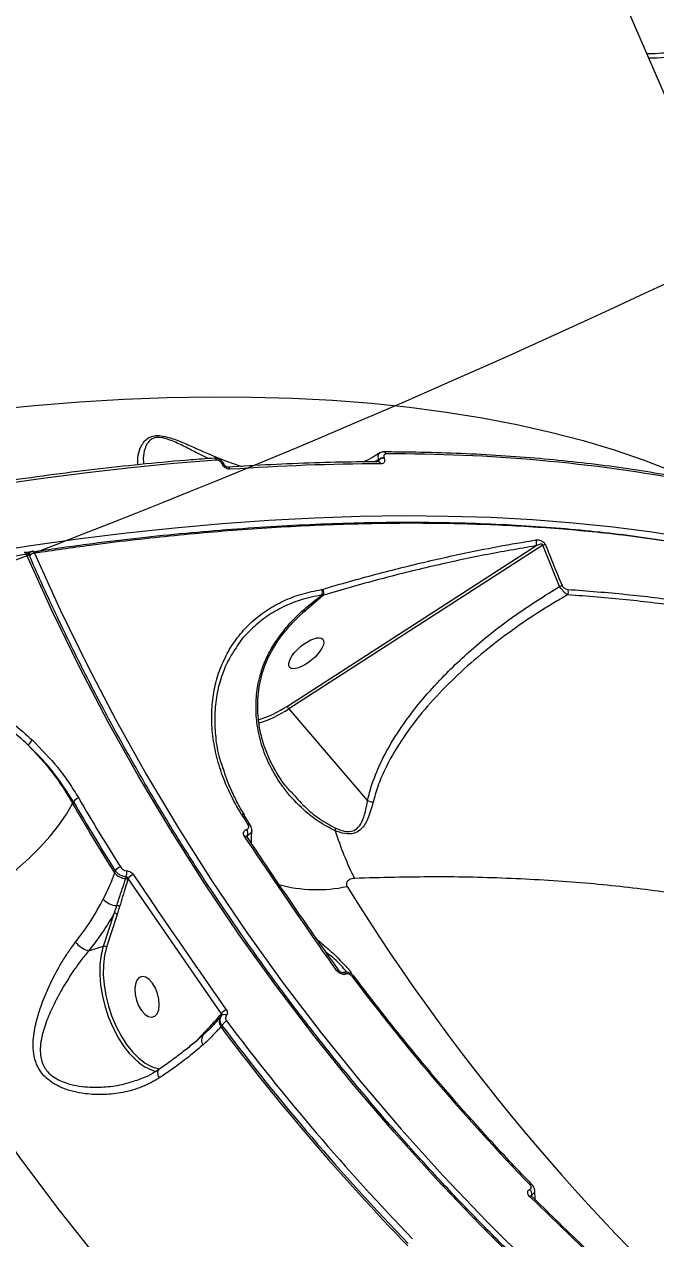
# Model space of a CAD drawing. Header units: millimetres. Extents: x -9609 to 9022, y -7175 to 8108.
# Drawn here: x -4219.2 to -4083.5, y 4092.8 to 4353.9 of the extents above; entities that cross this region are included whole.
import ezdxf

# ---------------------------------------------------------------- set-up
doc = ezdxf.new("R2010")
doc.units = ezdxf.units.MM
for name, color, linetype in [('DIKOM_ОБЪЕКТ', 7, 'Continuous'), ('DIKOM_РАЗМЕР_ЗОНА', 7, 'Continuous'), ('DIKOM_РАЗМЕР_ОБЪЕКТА', 7, 'Continuous')]:
    doc.layers.add(name, color=color, linetype=linetype)
doc.styles.add('style1', font='arial.ttf', dxfattribs={"width": 0.8})
doc.dimstyles.new('1-50', dxfattribs={"dimtxt": 300, "dimasz": 200, "dimexe": 100, "dimexo": 0, "dimgap": 100, "dimtad": 1, "dimtxsty": 'style1', "dimcen": 200, "dimclrd": 7, "dimclre": 7, "dimclrt": 7, "dimadec": 1, "dimazin": 2, "dimtfac": 1, "dimtmove": 0, "dimatfit": 2, "dimfxl": 0, "dimlwd": 25, "dimlwe": 18, "dimarcsym": 0})

# ---------------------------------------------------------------- blocks, each defined once
blk = doc.blocks.new('*D10')
at = {"layer": 'Defpoints', "color": 0, "transparency": 16777216}
for p in [(-405.54, 6589.16), (-8044.66, -3492.79), (424.09, -3492.79)]:
    blk.add_point(p, dxfattribs=at)
at = {"layer": 'DIKOM_РАЗМЕР_ОБЪЕКТА', "color": 7, "lineweight": 18, "transparency": 16777216}
for p, q in [((-405.54, 6589.16), (-8144.66, 6589.16)), ((424.09, -3492.79), (-8144.66, -3492.79))]:
    blk.add_line(p, q, dxfattribs=at)
at = {"layer": 'DIKOM_РАЗМЕР_ОБЪЕКТА', "color": 7, "lineweight": 25, "transparency": 16777216}
blk.add_line((-8044.66, 6389.16), (-8044.66, -3292.79), dxfattribs=at)
at = {"layer": 'DIKOM_РАЗМЕР_ОБЪЕКТА', "color": 7, "transparency": 16777216}
for points in [[(-8077.99, 6389.16), (-8011.32, 6389.16), (-8044.66, 6589.16)], [(-8077.99, -3292.79), (-8011.32, -3292.79), (-8044.66, -3492.79)]]:
    blk.add_solid(points, dxfattribs=at)
at = {"layer": 'DIKOM_РАЗМЕР_ОБЪЕКТА', "color": 7, "transparency": 16777216, "insert": (-8297.83, 1541.5), "char_height": 300, "attachment_point": 5, "rotation": 90, "style": 'style1'}
blk.add_mtext('10100', dxfattribs=at)
blk = doc.blocks.new('*D13')
at = {"layer": 'Defpoints', "color": 0, "transparency": 16777216}
for p in [(-4933.28, 8107.63), (-9158.98, -4977.79), (-1652.91, -4977.79)]:
    blk.add_point(p, dxfattribs=at)
at = {"layer": 'DIKOM_РАЗМЕР_ЗОНА', "color": 7, "lineweight": 18, "transparency": 16777216}
for p, q in [((-4933.28, 8107.63), (-9258.98, 8107.63)), ((-1652.91, -4977.79), (-9258.98, -4977.79))]:
    blk.add_line(p, q, dxfattribs=at)
at = {"layer": 'DIKOM_РАЗМЕР_ЗОНА', "color": 7, "lineweight": 25, "transparency": 16777216}
blk.add_line((-9158.98, 7907.63), (-9158.98, -4777.79), dxfattribs=at)
at = {"layer": 'DIKOM_РАЗМЕР_ЗОНА', "color": 7, "transparency": 16777216}
for points in [[(-9192.32, 7907.63), (-9125.65, 7907.63), (-9158.98, 8107.63)], [(-9192.32, -4777.79), (-9125.65, -4777.79), (-9158.98, -4977.79)]]:
    blk.add_solid(points, dxfattribs=at)
at = {"layer": 'DIKOM_РАЗМЕР_ЗОНА', "color": 7, "transparency": 16777216, "insert": (-9412.26, 1541.5), "char_height": 300, "attachment_point": 5, "rotation": 90, "style": 'style1'}
blk.add_mtext('13100', dxfattribs=at)

msp = doc.modelspace()

# ---------------------------------------------------------------- linework, layer by layer
at = {"layer": 'DIKOM_ОБЪЕКТ', "color": 7, "linetype": 'Continuous', "lineweight": 15}
for p, q in [((-4041.621, 4246.497), (-4158.059, 4515.356)), ((-4142.968, 4260.316), (-4143.889, 4259.835)), ((-4143.499, 4259.838), (-4142.939, 4260.25)), ((-4142.939, 4260.25), (-4142.968, 4260.316)), ((-4141.864, 4260.711), (-4141.835, 4260.646)), ((-4176.678, 4259.377), (-4176.698, 4259.423)), ((-4176.201, 4259.213), (-4176.22, 4259.258)), ((-4162.644, 4207.34), (-4109.23, 4241.776)), ((-4107.753, 4241.935), (-4162.338, 4206.743)), ((-4104.12, 4233.052), (-4107.753, 4241.935)), ((-4218.148, 4240.153), (-4218.249, 4239.984)), ((-4155.298, 4232.388), (-4155.032, 4232.452)), ((-4155.032, 4232.452), (-4154.998, 4232.462)), ((-4154.861, 4231.191), (-4159.436, 4227.233)), ((-4154.889, 4231.173), (-4155.798, 4230.406)), ((-4154.889, 4231.173), (-4155.188, 4231.217)), ((-4154.861, 4231.191), (-4154.889, 4231.173)), ((-4166.106, 4219.618), (-4165.42, 4220.757)), ((-4165.903, 4219.336), (-4165.208, 4220.472)), ((-4162.338, 4206.743), (-4145.421, 4186.939)), ((-4162.014, 4189.072), (-4161.853, 4188.898)), ((-4208.607, 4186.765), (-4208.824, 4186.4)), ((-4170.562, 4181.667), (-4171.948, 4183.896)), ((-4171.942, 4183.885), (-4171.948, 4183.896)), ((-4171.412, 4180.803), (-4171.39, 4180.809)), ((-4171.35, 4179.27), (-4171.339, 4179.255)), ((-4171.19, 4179.557), (-4171.29, 4179.193)), ((-4171.168, 4179.563), (-4171.19, 4179.557)), ((-4171.178, 4179.058), (-4171.168, 4179.563)), ((-4199.773, 4171.461), (-4199.619, 4171.929)), ((-4197.389, 4170.258), (-4197.272, 4170.621)), ((-4196.837, 4170.286), (-4196.92, 4170.029)), ((-4176.825, 4141.186), (-4196.837, 4170.286)), ((-4198.7, 4164.221), (-4199.2, 4162.569)), ((-4202.161, 4155.697), (-4199.876, 4162.777)), ((-4199.2, 4162.569), (-4201.485, 4155.489)), ((-4205.363, 4154.704), (-4202.161, 4155.697)), ((-4201.485, 4155.489), (-4201.559, 4155.253)), ((-4151.544, 4150.438), (-4151.535, 4150.426)), ((-4150.63, 4150.047), (-4150.651, 4150.04)), ((-4150.039, 4149.728), (-4150.061, 4149.722)), ((-4176.874, 4141.129), (-4176.825, 4141.186)), ((-4181.134, 4136.444), (-4180.225, 4137.435)), ((-4176.695, 4138.689), (-4176.961, 4138.382)), ((-4181.692, 4135.799), (-4181.134, 4136.444)), ((-4110.531, 4103.443), (-4110.511, 4103.452)), ((-4110.003, 4104.415), (-4109.995, 4104.408)), ((-4110.166, 4101.993), (-4110.156, 4101.984)), ((-4110.11, 4102.247), (-4110.147, 4102.008)), ((-4110.091, 4102.256), (-4110.11, 4102.247)), ((-4110.077, 4102.045), (-4110.091, 4102.256)), ((-4109.353, 4101.237), (-4109.45, 4103.242))]:
    msp.add_line(p, q, dxfattribs=at)
at = {"layer": 'DIKOM_ОБЪЕКТ', "color": 7, "linetype": 'Continuous', "lineweight": 15, "flags": 128}
for points in [[(-4226.8, 4271.015), (-4216.991, 4271.971), (-4207.33, 4272.729), (-4197.825, 4273.286), (-4188.487, 4273.644), (-4179.324, 4273.801), (-4170.344, 4273.758), (-4161.556, 4273.513), (-4152.967, 4273.069), (-4144.586, 4272.424), (-4136.421, 4271.58), (-4128.479, 4270.538), (-4120.768, 4269.297), (-4113.294, 4267.861), (-4106.066, 4266.229), (-4099.088, 4264.403), (-4092.368, 4262.386), (-4085.912, 4260.178), (-4079.727, 4257.783), (-4073.818, 4255.201), (-4068.362, 4252.526)], [(-4177.886, 4260.193), (-4187.04, 4259.454), (-4196.314, 4258.554), (-4205.701, 4257.492), (-4215.196, 4256.27), (-4224.792, 4254.888), (-4234.482, 4253.348), (-4244.259, 4251.65), (-4254.118, 4249.796)], [(-4228.976, 4240.055), (-4218.26, 4241.754), (-4207.659, 4243.258), (-4197.184, 4244.567), (-4186.842, 4245.68), (-4176.643, 4246.594), (-4166.595, 4247.311), (-4156.706, 4247.829), (-4146.985, 4248.147), (-4137.44, 4248.265), (-4128.08, 4248.184), (-4118.911, 4247.903), (-4109.942, 4247.423), (-4101.18, 4246.743), (-4092.633, 4245.865), (-4084.307, 4244.79), (-4076.21, 4243.517)], [(-4219.189, 4240.366), (-4219.155, 4240.369), (-4219.062, 4240.349), (-4218.967, 4240.293), (-4218.875, 4240.201), (-4218.789, 4240.077), (-4218.714, 4239.927)], [(-4218.714, 4239.927), (-4218.549, 4239.943), (-4218.403, 4239.937), (-4218.282, 4239.909), (-4218.189, 4239.861), (-4218.13, 4239.794), (-4218.123, 4239.781)], [(-4036.496, 4026.604), (-4047.975, 4034.31), (-4059.215, 4042.298), (-4070.209, 4050.565), (-4080.95, 4059.104), (-4091.431, 4067.91), (-4101.645, 4076.978), (-4111.585, 4086.301), (-4121.245, 4095.873), (-4130.619, 4105.687), (-4139.7, 4115.739), (-4148.482, 4126.02), (-4156.96, 4136.525), (-4165.128, 4147.245), (-4172.98, 4158.175), (-4180.512, 4169.308), (-4187.719, 4180.635), (-4194.595, 4192.149), (-4201.137, 4203.843), (-4207.34, 4215.709), (-4213.2, 4227.74), (-4218.714, 4239.927)], [(-4217.907, 4240.427), (-4218.23, 4240.379), (-4218.68, 4240.311)], [(-4216.96, 4240.191), (-4217.036, 4240.342), (-4217.122, 4240.465), (-4217.214, 4240.557), (-4217.309, 4240.614), (-4217.403, 4240.633), (-4217.437, 4240.63)], [(-4216.96, 4240.191), (-4211.463, 4228.041), (-4205.621, 4216.047), (-4199.436, 4204.216), (-4192.914, 4192.557), (-4186.058, 4181.077), (-4178.873, 4169.785), (-4171.364, 4158.686), (-4163.534, 4147.789), (-4155.391, 4137.1), (-4146.939, 4126.627), (-4138.183, 4116.377), (-4129.13, 4106.356), (-4119.785, 4096.57), (-4110.153, 4087.027), (-4100.243, 4077.732), (-4090.06, 4068.692), (-4079.611, 4059.912), (-4068.902, 4051.399), (-4057.941, 4043.157), (-4046.735, 4035.193), (-4035.29, 4027.51)], [(-4165.42, 4220.757), (-4165.282, 4220.616), (-4165.221, 4220.518), (-4165.223, 4220.478)], [(-4249.821, 4155.847), (-4246.463, 4157.038), (-4243.066, 4158.421), (-4239.662, 4159.983), (-4236.283, 4161.712), (-4232.959, 4163.591), (-4229.72, 4165.602), (-4226.596, 4167.729), (-4223.615, 4169.95), (-4220.805, 4172.246), (-4218.191, 4174.596), (-4215.797, 4176.979), (-4213.645, 4179.372), (-4211.755, 4181.755), (-4210.142, 4184.105), (-4208.824, 4186.4)], [(-4171.948, 4183.896), (-4171.968, 4183.923), (-4172.029, 4183.969), (-4172.112, 4183.999), (-4172.214, 4184.011), (-4172.333, 4184.004), (-4172.465, 4183.98)], [(-4171.077, 4181.748), (-4170.945, 4181.773), (-4170.827, 4181.78), (-4170.725, 4181.769), (-4170.642, 4181.74), (-4170.581, 4181.693), (-4170.562, 4181.668)], [(-4171.845, 4179.313), (-4171.699, 4179.346), (-4171.57, 4179.355), (-4171.463, 4179.34), (-4171.382, 4179.301), (-4171.35, 4179.27)], [(-4125.145, 4009.889), (-4135.808, 4018.872), (-4146.221, 4028.099), (-4156.379, 4037.564), (-4166.278, 4047.262), (-4175.91, 4057.189), (-4185.272, 4067.338), (-4194.357, 4077.704), (-4203.161, 4088.281), (-4211.679, 4099.063), (-4219.907, 4110.046), (-4227.839, 4121.221), (-4235.471, 4132.584), (-4242.8, 4144.128), (-4249.821, 4155.847)], [(-4194.561, 4130.71), (-4195.03, 4131.105), (-4196.417, 4132.493), (-4197.732, 4134.148), (-4198.95, 4136.033), (-4200.041, 4138.109), (-4200.982, 4140.328), (-4201.754, 4142.644), (-4202.338, 4145.004), (-4202.722, 4147.357), (-4202.898, 4149.652), (-4202.862, 4151.838), (-4202.615, 4153.868), (-4202.161, 4155.697)], [(-4201.559, 4155.253), (-4201.926, 4153.715), (-4202.165, 4151.747), (-4202.2, 4149.627), (-4202.029, 4147.402), (-4201.657, 4145.12), (-4201.09, 4142.831), (-4200.342, 4140.586), (-4199.429, 4138.434), (-4198.371, 4136.421), (-4197.191, 4134.593), (-4195.915, 4132.988), (-4194.571, 4131.642), (-4193.187, 4130.585), (-4192.404, 4130.126)], [(-4152.045, 4150.49), (-4151.898, 4150.522), (-4151.768, 4150.529), (-4151.66, 4150.511), (-4151.577, 4150.469), (-4151.544, 4150.438)], [(-4191.615, 4147.757), (-4192.33, 4148.544), (-4193.082, 4149.029), (-4193.812, 4149.173), (-4194.461, 4148.965), (-4194.975, 4148.42), (-4195.313, 4147.584), (-4195.448, 4146.524), (-4195.369, 4145.325), (-4195.082, 4144.086), (-4194.611, 4142.906), (-4193.993, 4141.881), (-4193.279, 4141.094), (-4192.527, 4140.608), (-4191.797, 4140.464), (-4191.148, 4140.673), (-4190.634, 4141.217), (-4190.295, 4142.054), (-4190.161, 4143.114), (-4190.24, 4144.312), (-4190.526, 4145.552), (-4190.998, 4146.732), (-4191.615, 4147.757)], [(-4148.76, 4149.261), (-4148.634, 4149.294), (-4148.52, 4149.307), (-4148.422, 4149.301), (-4148.341, 4149.276), (-4148.282, 4149.232), (-4148.272, 4149.219)], [(-4190.159, 4127.409), (-4190.316, 4127.796), (-4190.423, 4128.162), (-4190.476, 4128.493), (-4190.472, 4128.78), (-4190.413, 4129.013), (-4190.299, 4129.182), (-4190.252, 4129.223)], [(-4110.588, 4101.955), (-4110.459, 4102.008), (-4110.344, 4102.034), (-4110.249, 4102.031), (-4110.175, 4102.001), (-4110.166, 4101.993)]]:
    msp.add_lwpolyline(points, dxfattribs=at)
at = {"layer": 'DIKOM_ОБЪЕКТ', "color": 7, "linetype": 'Continuous', "lineweight": 15}
for centre, radius, start, end in [((-4085.126, 4405.668), 59.013, 270.12382, 284.46548), ((-4933.276, 6107.631), 2000, 273.374469, 296.110031), ((-4178.451, 4260.048), 0.583, 14.37077, 84.61708), ((-4141.763, 4258.69), 2.024, 92.84953, 126.53685), ((-4141.734, 4258.624), 2.024, 92.85021, 126.53891), ((-4142.006, 4261.346), 0.612, 16.44947, 83.76157), ((-4139.462, 3914.182), 347.343, 79.39513, 90.3229), ((-4176.584, 4258.978), 0.459, 37.62023, 104.50602), ((-4176.563, 4258.936), 0.456, 37.02091, 104.61776), ((-4175.465, 4258.085), 0.578, 14.02534, 85.07979), ((-4140.761, 3766.518), 492.891, 90.20458, 93.97209), ((-4143.122, 4259.216), 0.63, 17.55351, 82.81219), ((-4110.289, 4242.397), 1.228, 329.60221, 31.35187), ((-4107.286, 4240.509), 1.5, 84.70122, 108.15972), ((-4219.038, 4239.378), 1, 23.52599, 98.64838), ((-4217.613, 4239.839), 0.621, 149.576, 169.14143), ((-4216.721, 4238.368), 1.839, 97.47471, 141.68923), ((-4217.289, 4239.641), 1, 98.4956, 149.21165), ((-4156.592, 4231.676), 1.477, 341.87758, 28.81778), ((-4156.07, 4231.688), 1.288, 336.41293, 36.35259), ((-4156.068, 4231.705), 1.311, 336.93088, 35.31131), ((-4103.623, 4231.65), 1.488, 86.11967, 109.54688), ((-4103.602, 4231.874), 1.373, 332.59255, 23.16757), ((-4176.113, 4227.503), 24.249, 287.34591, 303.74312), ((-4176.29, 4227.666), 25.148, 287.28316, 303.69636), ((-4161.409, 4207.597), 1.261, 191.75552, 222.58312), ((-4215.448, 4197.286), 3.36, 126.43445, 150.15226), ((-4207.025, 4185.714), 1.9, 104.45031, 146.423), ((-3787.674, 4431.783), 485.696, 210.18825, 212.23011), ((-3787.376, 4431.539), 487.556, 210.18484, 212.23761), ((-3788.871, 4430.916), 485.581, 210.18563, 212.23255), ((-3777.189, 4428.332), 464.705, 211.72357, 212.04757), ((-4172.731, 4179.925), 1.585, 346.57111, 33.64792), ((-4172.708, 4179.93), 1.584, 346.57317, 33.68812), ((-4154.281, 4180.844), 1.974, 350.65999, 7.95959), ((-4090.184, 4199.617), 65.016, 197.07776, 206.80676), ((-4197.176, 4173.644), 3.392, 220.04664, 266.40168), ((-4197.991, 4170.904), 1.924, 106.29079, 147.82453), ((-4200.344, 4171.603), 3.225, 342.25743, 5.72415), ((-4197.431, 4169.577), 0.682, 41.49804, 86.48351), ((-4195.138, 4169.238), 1.996, 108.18577, 148.31758), ((-4156.296, 4199.404), 31.524, 254.85961, 281.90773), ((-3758.886, 4411.009), 459.988, 211.80836, 228.93477), ((-4199.121, 4168.475), 4.046, 220.38477, 267.35049), ((-4199.208, 4163.744), 0.697, 43.21616, 98.2588), ((-4199.706, 4162.126), 0.673, 41.21014, 104.58866), ((-4203.628, 4160.306), 5.864, 219.2882, 252.79326), ((-4201.992, 4155.046), 0.673, 41.19218, 104.58389), ((-4150.587, 4149.452), 0.591, 27.13706, 96.70709), ((-4150.568, 4149.455), 0.595, 27.27924, 95.67023), ((-3770.787, 4433.318), 472.813, 216.92587, 224.08064), ((-4175.246, 4139.484), 2.038, 144.03129, 212.71311), ((-4177.224, 4140.921), 0.406, 323.79998, 30.70805), ((-4175.163, 4140.244), 1.91, 108.36317, 150.45533), ((-4176.247, 4140.223), 0.807, 49.74314, 127.66626), ((-4180.647, 4137.219), 0.474, 353.22721, 27.19615), ((-3778.268, 4438.228), 498.862, 216.94571, 224.06149), ((-4174.959, 4137.729), 1.984, 110.60416, 151.03286), ((-3778.265, 4438.515), 498.64, 216.9621, 224.04537), ((-3778.103, 4438.751), 497.543, 216.96197, 224.04499), ((-4179.284, 4135.521), 1.802, 138.77745, 214.68658), ((-4188.779, 4137.541), 8.949, 229.75574, 256.77667), ((-4189.166, 4136.114), 6.808, 241.59984, 261.89306), ((-4111.534, 4102.418), 1.435, 353.16049, 45.59628), ((-4111.517, 4102.427), 1.437, 353.18209, 45.53356), ((-4110.205, 4104.056), 0.413, 60.63633, 124.30605)]:
    msp.add_arc(centre, radius, start, end, dxfattribs=at)
msp.add_ellipse((-4158.581, 4218.675), major_axis=(3.564, 3.012), ratio=0.4016192, dxfattribs=at)
for points, knots in [([(-4071.202, 4349.433), (-4071.772, 4349.297), (-4073.426, 4348.904), (-4076.11, 4348.377), (-4079.202, 4347.91), (-4082.158, 4347.625), (-4084.203, 4347.519), (-4085.234, 4347.528), (-4085.376, 4347.529)], [0, 0, 0, 0, 0.1125146, 0.3264407, 0.5400751, 0.7532318, 0.96582, 1, 1, 1, 1]), ([(-4194.758, 4259.191), (-4194.788, 4259.866), (-4194.844, 4261.123), (-4194.251, 4262.929), (-4193.437, 4264.222), (-4192.548, 4265.035), (-4191.584, 4265.384), (-4190.583, 4265.499), (-4189.294, 4265.418), (-4187.045, 4264.765), (-4184.382, 4263.67), (-4180.528, 4261.971), (-4176.507, 4260.182), (-4173.536, 4259.2), (-4172.443, 4258.839)], [0, 0, 0, 0, 0.1394298, 0.2597512, 0.3205926, 0.3828965, 0.4335104, 0.4431628, 0.489776, 0.5533307, 0.6374132, 0.7237347, 0.8984058, 1, 1, 1, 1]), ([(-4179.635, 4260.533), (-4180.415, 4260.916), (-4182.054, 4261.722), (-4184.625, 4263.071), (-4187.085, 4264.259), (-4189.194, 4265.002), (-4190.38, 4265.103), (-4191.268, 4264.987), (-4192.099, 4264.613), (-4192.808, 4263.752), (-4193.401, 4262.369), (-4193.703, 4260.79), (-4193.563, 4259.737), (-4193.509, 4259.325)], [0, 0, 0, 0, 0.1054579, 0.2215204, 0.3395062, 0.4228408, 0.4820731, 0.4943109, 0.5593689, 0.640785, 0.725438, 0.8927279, 1, 1, 1, 1]), ([(-4178.396, 4260.629), (-4180.068, 4260.503), (-4184.918, 4260.139), (-4193.047, 4259.4), (-4202.822, 4258.355), (-4212.717, 4257.132), (-4222.724, 4255.735), (-4232.835, 4254.164), (-4242.865, 4252.449), (-4250.129, 4251.103), (-4253.98, 4250.354), (-4254.565, 4250.24)], [0, 0, 0, 0, 0.0688515, 0.1996945, 0.3305355, 0.4613719, 0.5922066, 0.7230338, 0.8538575, 0.9777879, 1, 1, 1, 1]), ([(-4176.22, 4259.257), (-4176.22, 4259.257), (-4176.283, 4259.473), (-4176.588, 4259.873), (-4177.164, 4260.363), (-4177.819, 4260.637), (-4178.236, 4260.612), (-4178.392, 4260.603)], [0, 0, 0, 0, 0.00064274, 0.25329925, 0.52917555, 0.82292931, 1, 1, 1, 1]), ([(-4176.698, 4259.423), (-4176.729, 4259.484), (-4176.806, 4259.638), (-4177.007, 4259.864), (-4177.286, 4260.06), (-4177.595, 4260.185), (-4177.789, 4260.19), (-4177.886, 4260.193)], [0, 0, 0, 0, 0.1421933, 0.3570458, 0.5716011, 0.7856443, 1, 1, 1, 1]), ([(-4142.799, 4261.75), (-4143.306, 4261.418), (-4144.426, 4260.687), (-4145.591, 4260.125), (-4146.229, 4259.817)], [0, 0, 0, 0, 0.4531978, 1, 1, 1, 1]), ([(-4142.968, 4260.316), (-4143.002, 4260.415), (-4143.101, 4260.698), (-4143.137, 4261.135), (-4143.036, 4261.53), (-4142.849, 4261.653), (-4142.769, 4261.705)], [0, 0, 0, 0, 0.1583424, 0.4561231, 0.7668506, 1, 1, 1, 1]), ([(-4143.046, 4259.862), (-4143.04, 4259.867), (-4142.984, 4259.908), (-4142.932, 4260.006), (-4142.912, 4260.113), (-4142.918, 4260.189), (-4142.931, 4260.226), (-4142.939, 4260.25)], [0, 0, 0, 0, 0.0539956, 0.4653928, 0.7388677, 0.8244868, 1, 1, 1, 1]), ([(-4141.94, 4261.937), (-4142.005, 4261.942), (-4142.264, 4261.958), (-4142.573, 4261.88), (-4142.751, 4261.73), (-4142.781, 4261.706)], [0, 0, 0, 0, 0.2189649, 0.8714339, 1, 1, 1, 1]), ([(-4141.835, 4260.646), (-4141.808, 4260.574), (-4141.727, 4260.362), (-4141.704, 4260.017), (-4141.833, 4259.682), (-4142.112, 4259.451), (-4142.385, 4259.421), (-4142.521, 4259.406)], [0, 0, 0, 0, 0.1083099, 0.3204326, 0.5430356, 0.7715727, 1, 1, 1, 1]), ([(-4141.419, 4261.52), (-4141.508, 4261.51), (-4141.686, 4261.492), (-4141.867, 4261.342), (-4141.95, 4261.123), (-4141.935, 4260.899), (-4141.882, 4260.76), (-4141.864, 4260.711)], [0, 0, 0, 0, 0.22874007, 0.45781896, 0.67846751, 0.88835357, 1, 1, 1, 1]), ([(-4076.027, 4256.023), (-4077.327, 4256.272), (-4081.097, 4256.995), (-4087.501, 4258.058), (-4095.301, 4259.153), (-4103.305, 4260.068), (-4111.501, 4260.807), (-4119.884, 4261.367), (-4128.451, 4261.746), (-4135.824, 4261.923), (-4140.364, 4261.947), (-4141.942, 4261.955)], [0, 0, 0, 0, 0.0652896, 0.1893892, 0.3134881, 0.4375876, 0.5616763, 0.6857619, 0.8098413, 0.9339142, 1, 1, 1, 1]), ([(-4174.904, 4258.225), (-4175.049, 4258.23), (-4175.339, 4258.238), (-4175.803, 4258.425), (-4176.219, 4258.72), (-4176.519, 4259.058), (-4176.633, 4259.287), (-4176.678, 4259.377)], [0, 0, 0, 0, 0.2150948, 0.4300328, 0.6447345, 0.8592806, 1, 1, 1, 1]), ([(-4175.42, 4258.662), (-4175.423, 4258.661), (-4175.433, 4258.66), (-4175.521, 4258.666), (-4175.66, 4258.709), (-4175.823, 4258.792), (-4175.981, 4258.912), (-4176.11, 4259.052), (-4176.18, 4259.163), (-4176.194, 4259.202), (-4176.197, 4259.21)], [0, 0, 0, 0, 0.0491709, 0.1998599, 0.3499646, 0.4933829, 0.6486315, 0.8050579, 0.9611417, 1, 1, 1, 1]), ([(-4143.043, 4259.842), (-4144.617, 4259.833), (-4149.183, 4259.807), (-4156.866, 4259.625), (-4166.074, 4259.254), (-4172.318, 4258.858), (-4175.415, 4258.661)], [0, 0, 0, 0, 0.1499021, 0.4348041, 0.7196909, 1, 1, 1, 1]), ([(-4143.038, 4259.839), (-4143.034, 4259.841), (-4143.025, 4259.843), (-4143.042, 4259.843), (-4143.052, 4259.843)], [0, 0, 0, 0, 0.388516, 1, 1, 1, 1]), ([(-4217.646, 4240.467), (-4213.669, 4241.039), (-4202.872, 4242.591), (-4185.618, 4244.522), (-4166.071, 4246.062), (-4147.096, 4246.855), (-4128.769, 4246.912), (-4111.188, 4246.221), (-4094.379, 4244.806), (-4078.518, 4242.554), (-4067.901, 4240.692), (-4062.848, 4239.38), (-4062.509, 4239.293)], [0, 0, 0, 0, 0.06724143, 0.18252397, 0.2981701, 0.41399943, 0.52983003, 0.64547503, 0.76075803, 0.8760393, 0.99168409, 1, 1, 1, 1]), ([(-3987.979, 4202.478), (-3989.385, 4203.921), (-3993.363, 4208.006), (-4001.213, 4214.029), (-4011.294, 4220.513), (-4022.425, 4226.237), (-4034.453, 4231.25), (-4047.593, 4235.624), (-4061.842, 4239.318), (-4077.178, 4242.302), (-4092.58, 4244.416), (-4107.856, 4245.78), (-4122.838, 4246.517), (-4138.416, 4246.702), (-4154.556, 4246.328), (-4171.08, 4245.402), (-4187.906, 4243.929), (-4203.181, 4242.173), (-4212.973, 4240.765), (-4216.96, 4240.191)], [0, 0, 0, 0, 0.0365797, 0.1034989, 0.1703636, 0.2353411, 0.3003684, 0.3653458, 0.4322113, 0.4991308, 0.5659947, 0.6225465, 0.6791628, 0.7357805, 0.7929343, 0.8500875, 0.9058018, 0.9616429, 1, 1, 1, 1]), ([(-4154.998, 4232.462), (-4154.52, 4232.603), (-4152.131, 4233.307), (-4145.959, 4235.06), (-4136.599, 4237.51), (-4126.455, 4239.836), (-4117.334, 4241.677), (-4111.938, 4242.583), (-4109.241, 4243.036)], [0, 0, 0, 0, 0.0299875, 0.1499472, 0.3900564, 0.6301649, 0.81508, 1, 1, 1, 1]), ([(-4109.23, 4241.776), (-4112.864, 4241.153), (-4120.131, 4239.907), (-4131.423, 4237.453), (-4142.97, 4234.611), (-4150.897, 4232.331), (-4154.861, 4231.191)], [0, 0, 0, 0, 0.2492726, 0.4985347, 0.7492716, 1, 1, 1, 1]), ([(-4109.241, 4243.036), (-4108.965, 4243.052), (-4108.572, 4243.075), (-4107.979, 4242.863), (-4107.614, 4242.636), (-4107.342, 4242.359), (-4107.209, 4242.152), (-4107.16, 4242.034), (-4107.147, 4242.003)], [0, 0, 0, 0, 0.4029588, 0.5732778, 0.7450528, 0.8533144, 0.9617295, 1, 1, 1, 1]), ([(-4107.753, 4241.935), (-4107.752, 4241.948), (-4107.749, 4241.976), (-4107.756, 4242.019), (-4107.773, 4242.052), (-4107.799, 4242.081), (-4107.837, 4242.108), (-4107.962, 4242.15), (-4108.182, 4242.139), (-4108.502, 4242.069), (-4108.861, 4241.946), (-4109.108, 4241.832), (-4109.23, 4241.776)], [0, 0, 0, 0, 0.0254893, 0.0517831, 0.0782917, 0.0865506, 0.1150285, 0.1530441, 0.30308, 0.4907713, 0.7490918, 1, 1, 1, 1]), ([(-4107.147, 4242.003), (-4106.933, 4241.459), (-4105.864, 4238.74), (-4104.65, 4235.785), (-4103.627, 4233.382), (-4103.522, 4233.135)], [0, 0, 0, 0, 0.1831641, 0.9158732, 1, 1, 1, 1]), ([(-4218.714, 4239.927), (-4222.737, 4239.293), (-4233.576, 4237.584), (-4251.56, 4234.217), (-4272.681, 4229.668), (-4294.269, 4224.384), (-4316.258, 4218.364), (-4338.582, 4211.61), (-4360.751, 4204.27), (-4382.689, 4196.383), (-4404.334, 4188), (-4426.036, 4178.984), (-4447.722, 4169.339), (-4469.313, 4159.084), (-4490.335, 4148.444), (-4510.729, 4137.468), (-4530.451, 4126.203), (-4549.823, 4114.47), (-4568.76, 4102.287), (-4587.183, 4089.688), (-4604.689, 4076.949), (-4621.239, 4064.119), (-4636.815, 4051.244), (-4651.672, 4038.115), (-4665.725, 4024.768), (-4678.905, 4011.245), (-4690.92, 3997.843), (-4701.76, 3984.606), (-4711.434, 3971.572), (-4720.101, 3958.529), (-4727.685, 3945.522), (-4734.135, 3932.6), (-4739.088, 3920.577), (-4742.731, 3909.449), (-4745.278, 3899.182), (-4746.874, 3889.154), (-4747.587, 3881.034), (-4747.419, 3876.374), (-4747.364, 3874.87)], [0, 0, 0, 0, 0.0168917, 0.0455069, 0.074144, 0.1027599, 0.1322061, 0.1616767, 0.1911231, 0.2197384, 0.2483759, 0.2769911, 0.3064376, 0.3359088, 0.3653545, 0.39397, 0.4226072, 0.4512232, 0.4806699, 0.5101403, 0.5395864, 0.5682018, 0.5968392, 0.6254548, 0.6549014, 0.6843719, 0.7138182, 0.7424335, 0.7710707, 0.799686, 0.8291324, 0.8586031, 0.8880495, 0.912955, 0.9378894, 0.962824, 0.9879948, 1, 1, 1, 1]), ([(-4036.118, 4026.71), (-4037.963, 4027.923), (-4043.316, 4031.443), (-4052.03, 4037.453), (-4062.188, 4044.811), (-4072.138, 4052.403), (-4081.878, 4060.218), (-4091.401, 4068.255), (-4100.702, 4076.508), (-4109.776, 4084.974), (-4118.619, 4093.646), (-4127.225, 4102.522), (-4135.589, 4111.595), (-4143.708, 4120.862), (-4151.577, 4130.317), (-4159.191, 4139.954), (-4166.546, 4149.769), (-4173.639, 4159.756), (-4180.465, 4169.91), (-4187.021, 4180.225), (-4193.303, 4190.696), (-4199.308, 4201.317), (-4205.033, 4212.082), (-4210.471, 4222.986), (-4214.802, 4232.235), (-4217.279, 4237.863), (-4218.121, 4239.777)], [0, 0, 0, 0, 0.0228191, 0.0662165, 0.1096148, 0.1530129, 0.1964125, 0.2398114, 0.2832108, 0.32661, 0.3700107, 0.4134107, 0.456811, 0.5002122, 0.5436133, 0.5870153, 0.6304171, 0.6738189, 0.7172211, 0.7606239, 0.8040265, 0.8474294, 0.8908328, 0.934236, 0.9776393, 1, 1, 1, 1]), ([(-4172.465, 4183.98), (-4173.365, 4185.546), (-4175.165, 4188.677), (-4177.041, 4193.427), (-4178.294, 4198.106), (-4178.914, 4202.656), (-4178.937, 4207.102), (-4178.338, 4211.373), (-4177.156, 4215.409), (-4175.411, 4219.152), (-4173.113, 4222.529), (-4170.321, 4225.502), (-4167.096, 4228.014), (-4163.48, 4230.005), (-4159.566, 4231.527), (-4156.719, 4232.102), (-4155.298, 4232.388)], [0, 0, 0, 0, 0.0751091, 0.1502158, 0.2212828, 0.2925775, 0.363645, 0.4347704, 0.5061241, 0.5772484, 0.6483398, 0.7196573, 0.7907507, 0.860429, 0.9303177, 1, 1, 1, 1]), ([(-4145.421, 4186.939), (-4145.277, 4187.542), (-4144.722, 4189.869), (-4143.265, 4193.834), (-4140.803, 4198.697), (-4137.72, 4203.522), (-4134.08, 4208.285), (-4128.935, 4214.049), (-4122.145, 4220.428), (-4113.534, 4227.181), (-4107.256, 4231.096), (-4104.12, 4233.052)], [0, 0, 0, 0, 0.0310729, 0.1198406, 0.2089548, 0.2979288, 0.3968248, 0.4957423, 0.6636301, 0.8319694, 1, 1, 1, 1]), ([(-4102.383, 4231.242), (-4102.538, 4231.344), (-4102.849, 4231.548), (-4103.376, 4232.051), (-4103.826, 4232.589), (-4104.031, 4232.911), (-4104.12, 4233.052)], [0, 0, 0, 0, 0.2828797, 0.5675367, 0.8111651, 1, 1, 1, 1]), ([(-4103.522, 4233.135), (-4103.495, 4233.081), (-4103.439, 4232.969), (-4103.288, 4232.799), (-4103.083, 4232.643), (-4102.747, 4232.473), (-4102.505, 4232.438), (-4102.34, 4232.414)], [0, 0, 0, 0, 0.1211578, 0.2522558, 0.4115081, 0.5991494, 1, 1, 1, 1]), ([(-4102.34, 4232.414), (-4098.136, 4232.089), (-4089.729, 4231.438), (-4077.663, 4229.932), (-4065.98, 4228.069), (-4058.604, 4226.474), (-4054.916, 4225.677)], [0, 0, 0, 0, 0.2491183, 0.4982432, 0.7491221, 1, 1, 1, 1]), ([(-4155.188, 4231.217), (-4156.718, 4230.902), (-4159.778, 4230.274), (-4163.837, 4228.589), (-4167.443, 4226.449), (-4170.48, 4223.84), (-4172.39, 4221.89), (-4173.118, 4220.718), (-4173.143, 4220.677)], [0, 0, 0, 0, 0.20758128, 0.41514599, 0.60756471, 0.80058942, 0.99301021, 1, 1, 1, 1]), ([(-4165.42, 4220.757), (-4164.476, 4222.098), (-4162.588, 4224.781), (-4159.085, 4228.2), (-4156.492, 4230.207), (-4155.188, 4231.217)], [0, 0, 0, 0, 0.3317382, 0.6638373, 1, 1, 1, 1]), ([(-4155.798, 4230.406), (-4156.161, 4230.102), (-4157.347, 4229.108), (-4158.501, 4228.076), (-4159.302, 4227.36)], [0, 0, 0, 0, 0.3059012, 1, 1, 1, 1]), ([(-4102.383, 4231.242), (-4103.177, 4230.785), (-4106.19, 4229.049), (-4111.267, 4225.821), (-4117.438, 4221.391), (-4123.272, 4216.624), (-4128.754, 4211.482), (-4133.802, 4205.945), (-4138.28, 4199.971), (-4141.339, 4194.617), (-4143.262, 4190.1), (-4143.914, 4187.736), (-4144.241, 4186.554)], [0, 0, 0, 0, 0.0419946, 0.1595238, 0.2774919, 0.3953141, 0.513122, 0.6338743, 0.7545659, 0.8758688, 0.9379478, 1, 1, 1, 1]), ([(-4055.023, 4224.523), (-4058.68, 4225.313), (-4065.994, 4226.894), (-4077.629, 4228.752), (-4089.701, 4230.262), (-4098.156, 4230.915), (-4102.383, 4231.242)], [0, 0, 0, 0, 0.2491188, 0.4982413, 0.749119, 1, 1, 1, 1]), ([(-4165.208, 4220.467), (-4164.966, 4220.858), (-4164.297, 4221.937), (-4162.94, 4223.67), (-4161.033, 4225.767), (-4159.496, 4227.288), (-4158.542, 4228.055), (-4158.446, 4228.133)], [0, 0, 0, 0, 0.13269449, 0.36643482, 0.64139587, 0.96375147, 1, 1, 1, 1]), ([(-4173.143, 4220.677), (-4173.857, 4219.613), (-4175.315, 4217.44), (-4176.856, 4213.732), (-4177.9, 4209.733), (-4178.347, 4205.504), (-4178.172, 4201.125), (-4177.64, 4197.188), (-4176.774, 4194.737), (-4176.437, 4193.78)], [0, 0, 0, 0, 0.1458022, 0.2975875, 0.4488907, 0.6001726, 0.751936, 0.9032198, 1, 1, 1, 1]), ([(-4152.333, 4180.523), (-4153.523, 4181.133), (-4155.934, 4182.367), (-4159.562, 4185.292), (-4163.151, 4189.103), (-4166.104, 4193.674), (-4168.126, 4198.452), (-4169.174, 4202.902), (-4169.478, 4207.243), (-4169.171, 4211.046), (-4168.357, 4214.582), (-4167.326, 4217.376), (-4166.445, 4218.993), (-4166.106, 4219.618)], [0, 0, 0, 0, 0.0889072, 0.1801285, 0.3049766, 0.4334603, 0.5379149, 0.6451605, 0.7294095, 0.8158754, 0.884786, 0.9555156, 1, 1, 1, 1]), ([(-4162.044, 4189.036), (-4162.29, 4189.314), (-4163.246, 4190.396), (-4164.637, 4192.451), (-4166.183, 4195.174), (-4167.389, 4197.993), (-4168.277, 4200.861), (-4168.826, 4203.742), (-4169.055, 4206.597), (-4168.984, 4209.38), (-4168.628, 4212.053), (-4168.038, 4214.491), (-4167.224, 4216.727), (-4166.508, 4218.309), (-4165.985, 4219.134), (-4165.873, 4219.311)], [0, 0, 0, 0, 0.0351598, 0.1366021, 0.2355974, 0.3322121, 0.4260197, 0.5172859, 0.6046429, 0.689092, 0.7697658, 0.8465351, 0.9119262, 0.9811155, 1, 1, 1, 1]), ([(-4166.106, 4219.618), (-4166.09, 4219.603), (-4165.992, 4219.514), (-4165.886, 4219.395), (-4165.92, 4219.362), (-4165.934, 4219.348)], [0, 0, 0, 0, 0.1031303, 0.6410193, 1, 1, 1, 1]), ([(-4269.782, 4215.587), (-4267.866, 4215.958), (-4264.18, 4216.672), (-4258.505, 4216.929), (-4252.928, 4216.645), (-4247.336, 4215.784), (-4241.807, 4214.353), (-4236.403, 4212.394), (-4231.194, 4209.946), (-4226.26, 4207.026), (-4221.61, 4203.727), (-4218.831, 4201.234), (-4217.443, 4199.989)], [0, 0, 0, 0, 0.1070808, 0.205974, 0.3051874, 0.4040741, 0.5033348, 0.6029211, 0.7021807, 0.8013478, 0.9008314, 1, 1, 1, 1]), ([(-4218.362, 4198.958), (-4219.721, 4200.179), (-4222.444, 4202.625), (-4226.998, 4205.863), (-4231.83, 4208.73), (-4236.931, 4211.133), (-4242.221, 4213.057), (-4247.634, 4214.463), (-4253.107, 4215.311), (-4258.564, 4215.592), (-4264.118, 4215.343), (-4267.724, 4214.646), (-4269.598, 4214.283)], [0, 0, 0, 0, 0.09927783, 0.19887641, 0.29815387, 0.39742408, 0.49700857, 0.59627427, 0.69509053, 0.79422181, 0.89303829, 1, 1, 1, 1]), ([(-4217.443, 4199.989), (-4215.558, 4198.063), (-4212.703, 4195.146), (-4209.549, 4190.894), (-4208.182, 4188.667), (-4207.499, 4187.554)], [0, 0, 0, 0, 0.4927586, 0.746379, 1, 1, 1, 1]), ([(-4218.362, 4198.958), (-4216.547, 4197.014), (-4213.797, 4194.068), (-4210.777, 4189.775), (-4209.475, 4187.525), (-4208.824, 4186.4)], [0, 0, 0, 0, 0.4927833, 0.7463836, 1, 1, 1, 1]), ([(-4208.607, 4186.765), (-4209.96, 4188.876), (-4212.009, 4192.075), (-4215.454, 4196.086), (-4217.393, 4198.001), (-4218.362, 4198.958)], [0, 0, 0, 0, 0.4928054, 0.7464108, 1, 1, 1, 1]), ([(-4171.854, 4183.932), (-4172.147, 4184.403), (-4173.072, 4185.887), (-4174.346, 4188.459), (-4175.602, 4191.344), (-4176.186, 4193.191), (-4176.435, 4193.977)], [0, 0, 0, 0, 0.1441684, 0.4544951, 0.7678468, 1, 1, 1, 1]), ([(-4161.853, 4188.898), (-4160.905, 4187.813), (-4159.069, 4185.712), (-4155.835, 4183.053), (-4153.495, 4181.762), (-4152.326, 4181.117)], [0, 0, 0, 0, 0.3482341, 0.6745947, 1, 1, 1, 1]), ([(-4152.326, 4181.117), (-4151.682, 4180.848), (-4150.522, 4180.364), (-4148.867, 4180.304), (-4147.491, 4180.974), (-4146.507, 4182.469), (-4145.835, 4184.537), (-4145.532, 4186.121), (-4145.414, 4186.933), (-4145.414, 4186.934)], [0, 0, 0, 0, 0.1595411, 0.2875344, 0.4150332, 0.5934581, 0.7962083, 0.9997271, 1, 1, 1, 1]), ([(-4145.414, 4186.934), (-4145.415, 4186.934), (-4145.417, 4186.935), (-4145.419, 4186.937), (-4145.42, 4186.938), (-4145.421, 4186.939)], [0, 0, 0, 0, 0.3426754, 0.7834513, 1, 1, 1, 1]), ([(-4144.241, 4186.554), (-4144.27, 4186.569), (-4144.44, 4186.656), (-4144.822, 4186.813), (-4145.204, 4186.891), (-4145.414, 4186.934)], [0, 0, 0, 0, 0.084405, 0.4972151, 1, 1, 1, 1]), ([(-4144.241, 4186.554), (-4144.563, 4185.37), (-4145.014, 4183.716), (-4145.935, 4181.913), (-4146.777, 4180.794), (-4148.012, 4179.945), (-4149.869, 4179.724), (-4151.375, 4180.132), (-4152.232, 4180.482), (-4152.333, 4180.523)], [0, 0, 0, 0, 0.28651821, 0.40026976, 0.51630038, 0.65747107, 0.79939304, 0.97634701, 1, 1, 1, 1]), ([(-4171.39, 4180.809), (-4171.377, 4180.813), (-4171.276, 4180.843), (-4171.112, 4180.934), (-4170.99, 4181.103), (-4170.938, 4181.306), (-4170.955, 4181.518), (-4171.039, 4181.677), (-4171.077, 4181.748)], [0, 0, 0, 0, 0.0340483, 0.2522641, 0.4704763, 0.5979082, 0.8192751, 1, 1, 1, 1]), ([(-4171.845, 4179.313), (-4171.919, 4179.448), (-4172.067, 4179.717), (-4172.088, 4180.125), (-4171.952, 4180.473), (-4171.703, 4180.7), (-4171.493, 4180.774), (-4171.412, 4180.803)], [0, 0, 0, 0, 0.21823314, 0.43670719, 0.65294028, 0.8657675, 1, 1, 1, 1]), ([(-4152.045, 4150.49), (-4152.389, 4150.979), (-4154.112, 4153.427), (-4160.76, 4162.931), (-4166.981, 4172.125), (-4171.845, 4179.313)], [0, 0, 0, 0, 0.0517072, 0.2585494, 1, 1, 1, 1]), ([(-4171.19, 4179.557), (-4171.216, 4179.548), (-4171.285, 4179.527), (-4171.365, 4179.453), (-4171.389, 4179.372), (-4171.399, 4179.337)], [0, 0, 0, 0, 0.26265121, 0.681469, 1, 1, 1, 1]), ([(-4171.278, 4179.178), (-4171.308, 4179.215), (-4171.37, 4179.293), (-4171.398, 4179.374), (-4171.398, 4179.376), (-4171.397, 4179.377)], [0, 0, 0, 0, 0.3289545, 0.6849836, 1, 1, 1, 1]), ([(-4151.524, 4150.451), (-4153.717, 4153.565), (-4159.054, 4161.143), (-4165.652, 4170.767), (-4170.027, 4177.331), (-4171.328, 4179.283)], [0, 0, 0, 0, 0.3289355, 0.8004607, 1, 1, 1, 1]), ([(-4170.295, 4180.613), (-4170.293, 4180.595), (-4170.278, 4180.479), (-4170.377, 4180.218), (-4170.603, 4179.861), (-4170.937, 4179.651), (-4171.14, 4179.573), (-4171.168, 4179.563)], [0, 0, 0, 0, 0.0386988, 0.244935, 0.5968878, 0.9460641, 1, 1, 1, 1]), ([(-4170.298, 4180.593), (-4170.296, 4180.752), (-4170.29, 4181.105), (-4170.421, 4181.476), (-4170.556, 4181.648), (-4170.569, 4181.665)], [0, 0, 0, 0, 0.4282869, 0.9446278, 1, 1, 1, 1]), ([(-4170.325, 4177.782), (-4170.335, 4177.936), (-4170.394, 4178.829), (-4170.313, 4179.807), (-4170.246, 4180.615)], [0, 0, 0, 0, 0.1730104, 1, 1, 1, 1]), ([(-4202.203, 4165.853), (-4201.381, 4167.516), (-4200.449, 4169.4), (-4199.844, 4171.244), (-4199.773, 4171.461)], [0, 0, 0, 0, 0.8821432, 1, 1, 1, 1]), ([(-4197.272, 4170.621), (-4197.373, 4170.632), (-4197.746, 4170.675), (-4198.393, 4170.887), (-4199.128, 4171.329), (-4199.455, 4171.729), (-4199.619, 4171.929)], [0, 0, 0, 0, 0.1104854, 0.4062316, 0.7034477, 1, 1, 1, 1]), ([(-4198.53, 4172.751), (-4198.434, 4172.625), (-4198.242, 4172.372), (-4197.806, 4172.094), (-4197.419, 4171.96), (-4197.196, 4171.933), (-4197.135, 4171.925)], [0, 0, 0, 0, 0.2968293, 0.5940563, 0.8894722, 1, 1, 1, 1]), ([(-4197.135, 4171.925), (-4197.089, 4171.92), (-4196.88, 4171.896), (-4196.507, 4171.777), (-4196.062, 4171.507), (-4195.862, 4171.259), (-4195.761, 4171.134)], [0, 0, 0, 0, 0.0854589, 0.3894114, 0.6948879, 1, 1, 1, 1]), ([(-4199.308, 4164.433), (-4199.229, 4164.675), (-4198.831, 4165.885), (-4198.179, 4167.829), (-4197.631, 4169.513), (-4197.389, 4170.258)], [0, 0, 0, 0, 0.1222745, 0.6114399, 1, 1, 1, 1]), ([(-4196.92, 4170.029), (-4197.082, 4169.523), (-4197.695, 4167.611), (-4198.274, 4165.657), (-4198.7, 4164.221)], [0, 0, 0, 0, 0.2646984, 1, 1, 1, 1]), ([(-4196.837, 4170.286), (-4196.867, 4170.338), (-4196.926, 4170.44), (-4197.066, 4170.555), (-4197.188, 4170.607), (-4197.257, 4170.618), (-4197.272, 4170.621)], [0, 0, 0, 0, 0.31311182, 0.61910321, 0.91680328, 1, 1, 1, 1]), ([(-4195.761, 4171.134), (-4195.423, 4170.632), (-4193.729, 4168.119), (-4187.106, 4158.337), (-4180.749, 4149.211), (-4175.765, 4142.057)], [0, 0, 0, 0, 0.0512269, 0.2561261, 1, 1, 1, 1]), ([(-4148.213, 4170.295), (-4148.419, 4170.277), (-4148.846, 4170.239), (-4149.339, 4170.038), (-4149.683, 4169.763), (-4149.89, 4169.449), (-4149.959, 4169.121), (-4149.922, 4168.81), (-4149.833, 4168.64), (-4149.791, 4168.559)], [0, 0, 0, 0, 0.1943859, 0.403725, 0.5539182, 0.691038, 0.8350837, 0.9219197, 1, 1, 1, 1]), ([(-3978.884, 4117.141), (-3980.744, 4119.655), (-3984.615, 4124.884), (-3991.842, 4131.981), (-4000.101, 4138.601), (-4009.213, 4144.525), (-4019.386, 4149.939), (-4030.633, 4154.797), (-4042.933, 4159.069), (-4055.934, 4162.639), (-4069.549, 4165.523), (-4083.688, 4167.751), (-4098.653, 4169.382), (-4114.438, 4170.367), (-4130.96, 4170.751), (-4142.464, 4170.447), (-4148.213, 4170.295)], [0, 0, 0, 0, 0.0698343, 0.1452835, 0.2161465, 0.2870649, 0.3579293, 0.430857, 0.5038455, 0.5767751, 0.646357, 0.7159878, 0.7855699, 0.8570283, 0.9285413, 1, 1, 1, 1]), ([(-4208.167, 4156.592), (-4207.026, 4158.117), (-4204.717, 4161.202), (-4203.047, 4164.291), (-4202.203, 4165.853)], [0, 0, 0, 0, 0.4942314, 1, 1, 1, 1]), ([(-4199.876, 4162.777), (-4199.791, 4163.015), (-4199.595, 4163.562), (-4199.412, 4164.119), (-4199.308, 4164.433)], [0, 0, 0, 0, 0.4352854, 1, 1, 1, 1]), ([(-4199.876, 4162.777), (-4200.67, 4161.439), (-4202.27, 4158.74), (-4204.326, 4156.056), (-4205.363, 4154.704)], [0, 0, 0, 0, 0.4960478, 1, 1, 1, 1]), ([(-4190.159, 4127.409), (-4191.377, 4126.712), (-4193.817, 4125.316), (-4197.905, 4124.217), (-4202.04, 4123.735), (-4205.608, 4123.884), (-4208.591, 4124.419), (-4210.783, 4125.109), (-4212.659, 4126.012), (-4214.513, 4127.289), (-4216.215, 4129.279), (-4217.115, 4131.83), (-4217.336, 4134.286), (-4217.153, 4137.072), (-4216.438, 4140.417), (-4215.095, 4144.325), (-4213.372, 4148.246), (-4211.535, 4151.638), (-4209.781, 4154.436), (-4208.705, 4155.874), (-4208.167, 4156.592)], [0, 0, 0, 0, 0.0754513, 0.1510297, 0.2213878, 0.2917205, 0.3346617, 0.3775462, 0.4104278, 0.443257, 0.4962506, 0.54908, 0.5889881, 0.6289741, 0.696944, 0.7650082, 0.8363478, 0.9076278, 0.95383, 1, 1, 1, 1]), ([(-4156.252, 4157.189), (-4156.014, 4156.988), (-4155.139, 4156.248), (-4153.73, 4155.021), (-4152.062, 4153.488), (-4150.413, 4151.786), (-4149.203, 4150.445), (-4148.776, 4149.699), (-4148.771, 4149.69)], [0, 0, 0, 0, 0.0913771, 0.3357605, 0.5237631, 0.7157695, 0.9967281, 1, 1, 1, 1]), ([(-4205.363, 4154.704), (-4205.914, 4154.035), (-4207.024, 4152.686), (-4208.868, 4150.1), (-4210.859, 4146.962), (-4212.798, 4143.382), (-4214.394, 4139.794), (-4215.367, 4136.766), (-4215.778, 4134.217), (-4215.773, 4132.024), (-4215.092, 4129.727), (-4213.549, 4127.995), (-4211.827, 4126.939), (-4210.046, 4126.217), (-4207.942, 4125.706), (-4205.063, 4125.366), (-4201.604, 4125.438), (-4198.255, 4125.874), (-4196.345, 4126.516), (-4195.686, 4126.737)], [0, 0, 0, 0, 0.0530776, 0.1069875, 0.1888501, 0.2726177, 0.3495157, 0.4280272, 0.4714147, 0.5158054, 0.5717052, 0.6273201, 0.6622787, 0.6983226, 0.7460752, 0.7946376, 0.8749233, 0.9568588, 1, 1, 1, 1]), ([(-4149.843, 4150.075), (-4150.263, 4150.607), (-4151.055, 4151.609), (-4152.537, 4152.96), (-4153.608, 4153.881), (-4154.208, 4154.346), (-4154.317, 4154.43)], [0, 0, 0, 0, 0.3337372, 0.6290767, 0.9329635, 1, 1, 1, 1]), ([(-4150.061, 4149.722), (-4150.149, 4149.702), (-4150.375, 4149.651), (-4150.801, 4149.683), (-4151.288, 4149.845), (-4151.737, 4150.121), (-4151.942, 4150.367), (-4152.045, 4150.49)], [0, 0, 0, 0, 0.1343493, 0.3470039, 0.5632775, 0.7817674, 1, 1, 1, 1]), ([(-4150.655, 4150.041), (-4150.668, 4150.037), (-4150.694, 4150.029), (-4150.801, 4150.025), (-4150.947, 4150.046), (-4151.122, 4150.103), (-4151.297, 4150.197), (-4151.448, 4150.316), (-4151.506, 4150.39), (-4151.535, 4150.426)], [0, 0, 0, 0, 0.1182491, 0.2477564, 0.3786524, 0.5281364, 0.6803016, 0.8396055, 1, 1, 1, 1]), ([(-4148.282, 4149.214), (-4148.421, 4149.375), (-4148.722, 4149.725), (-4149.4, 4150.049), (-4150.08, 4150.176), (-4150.472, 4150.064), (-4150.62, 4150.021)], [0, 0, 0, 0, 0.2413155, 0.5251348, 0.8205304, 1, 1, 1, 1]), ([(-4148.76, 4149.261), (-4148.761, 4149.263), (-4148.825, 4149.341), (-4148.97, 4149.494), (-4149.22, 4149.642), (-4149.491, 4149.739), (-4149.769, 4149.782), (-4149.952, 4149.745), (-4150.039, 4149.728)], [0, 0, 0, 0, 0.00442267, 0.21991771, 0.43557638, 0.56846273, 0.79403291, 1, 1, 1, 1]), ([(-4109.994, 4104.407), (-4111.473, 4105.948), (-4115.768, 4110.42), (-4122.692, 4117.975), (-4130.683, 4127.131), (-4138.417, 4136.478), (-4144.235, 4143.874), (-4147.469, 4148.156), (-4148.272, 4149.219)], [0, 0, 0, 0, 0.1082693, 0.3141961, 0.5201272, 0.7260621, 0.9319976, 1, 1, 1, 1]), ([(-4177.396, 4140.109), (-4177.529, 4139.956), (-4178.103, 4139.298), (-4179.151, 4138.102), (-4180.177, 4137.15), (-4180.646, 4136.714)], [0, 0, 0, 0, 0.1410164, 0.6068622, 1, 1, 1, 1]), ([(-4180.225, 4137.435), (-4179.895, 4137.784), (-4178.76, 4138.98), (-4177.657, 4140.237), (-4176.874, 4141.129)], [0, 0, 0, 0, 0.2911911, 1, 1, 1, 1]), ([(-4176.896, 4140.681), (-4177.026, 4140.531), (-4177.549, 4139.929), (-4178.09, 4139.33), (-4178.497, 4138.88)], [0, 0, 0, 0, 0.249197, 1, 1, 1, 1]), ([(-4176.695, 4138.689), (-4176.745, 4138.77), (-4176.931, 4139.071), (-4177.105, 4139.626), (-4177.085, 4140.314), (-4176.855, 4140.679), (-4176.739, 4140.862)], [0, 0, 0, 0, 0.1091965, 0.4079261, 0.7030923, 1, 1, 1, 1]), ([(-4176.739, 4140.862), (-4176.765, 4140.833), (-4176.817, 4140.772), (-4176.869, 4140.712), (-4176.896, 4140.681)], [0, 0, 0, 0, 0.48768583, 1, 1, 1, 1]), ([(-4176.739, 4140.862), (-4176.721, 4140.894), (-4176.683, 4140.959), (-4176.71, 4141.064), (-4176.768, 4141.139), (-4176.815, 4141.178), (-4176.825, 4141.186)], [0, 0, 0, 0, 0.2864882, 0.5899277, 0.913849, 1, 1, 1, 1]), ([(-4175.725, 4140.839), (-4175.792, 4140.732), (-4175.927, 4140.517), (-4175.926, 4140.119), (-4175.809, 4139.802), (-4175.689, 4139.631), (-4175.657, 4139.586)], [0, 0, 0, 0, 0.295398, 0.5903583, 0.8901739, 1, 1, 1, 1]), ([(-4175.765, 4142.057), (-4175.743, 4142.023), (-4175.636, 4141.864), (-4175.524, 4141.56), (-4175.522, 4141.161), (-4175.658, 4140.947), (-4175.725, 4140.839)], [0, 0, 0, 0, 0.0810725, 0.3907739, 0.6950676, 1, 1, 1, 1]), ([(-4176.961, 4138.382), (-4177.081, 4138.251), (-4177.688, 4137.583), (-4178.868, 4136.274), (-4180.132, 4135.09), (-4180.766, 4134.496)], [0, 0, 0, 0, 0.1088786, 0.5527947, 1, 1, 1, 1]), ([(-4180.66, 4136.704), (-4180.752, 4136.618), (-4181.458, 4135.959), (-4182.996, 4134.663), (-4185.281, 4132.829), (-4187.704, 4131.009), (-4189.433, 4129.804), (-4190.258, 4129.23)], [0, 0, 0, 0, 0.036471, 0.2801298, 0.5262592, 0.7740208, 1, 1, 1, 1]), ([(-4180.766, 4134.496), (-4181.936, 4133.514), (-4184.079, 4131.716), (-4187.342, 4129.321), (-4189.374, 4127.941), (-4190.159, 4127.409)], [0, 0, 0, 0, 0.4251196, 0.7780893, 1, 1, 1, 1]), ([(-4190.246, 4129.217), (-4190.864, 4128.825), (-4192.144, 4128.015), (-4193.981, 4127.184), (-4195.213, 4126.818), (-4195.669, 4126.682)], [0, 0, 0, 0, 0.3704327, 0.7664595, 1, 1, 1, 1]), ([(-4110.588, 4101.955), (-4110.69, 4102.072), (-4110.894, 4102.306), (-4111.011, 4102.692), (-4110.964, 4103.045), (-4110.782, 4103.3), (-4110.601, 4103.403), (-4110.531, 4103.443)], [0, 0, 0, 0, 0.2182697, 0.4367341, 0.6530198, 0.8657776, 1, 1, 1, 1]), ([(-4110.511, 4103.452), (-4110.499, 4103.458), (-4110.411, 4103.502), (-4110.278, 4103.614), (-4110.202, 4103.795), (-4110.201, 4103.996), (-4110.267, 4104.196), (-4110.385, 4104.334), (-4110.438, 4104.396)], [0, 0, 0, 0, 0.0339284, 0.2521174, 0.4703907, 0.5978195, 0.8192129, 1, 1, 1, 1]), ([(-4109.484, 4103.218), (-4109.482, 4103.23), (-4109.446, 4103.419), (-4109.583, 4103.797), (-4109.767, 4104.187), (-4109.961, 4104.355), (-4110.008, 4104.395)], [0, 0, 0, 0, 0.0289883, 0.4385426, 0.8640459, 1, 1, 1, 1]), ([(-4084.915, 4077.544), (-4085.36, 4077.957), (-4087.585, 4080.021), (-4096.182, 4088.043), (-4104.267, 4095.851), (-4110.588, 4101.955)], [0, 0, 0, 0, 0.0517094, 0.2585534, 1, 1, 1, 1]), ([(-4110.154, 4101.986), (-4110.165, 4101.996), (-4110.213, 4102.038), (-4110.252, 4102.098), (-4110.264, 4102.136), (-4110.262, 4102.123), (-4110.262, 4102.122)], [0, 0, 0, 0, 0.1131901, 0.5105229, 0.9614278, 1, 1, 1, 1]), ([(-4110.11, 4102.247), (-4110.133, 4102.235), (-4110.191, 4102.204), (-4110.241, 4102.148), (-4110.247, 4102.099), (-4110.247, 4102.095)], [0, 0, 0, 0, 0.36784992, 0.95286167, 1, 1, 1, 1]), ([(-4084.472, 4077.597), (-4087.305, 4080.222), (-4094.198, 4086.611), (-4102.755, 4094.764), (-4108.454, 4100.353), (-4110.148, 4102.014)], [0, 0, 0, 0, 0.328958, 0.8004989, 1, 1, 1, 1]), ([(-4109.486, 4103.241), (-4109.484, 4103.185), (-4109.476, 4102.974), (-4109.629, 4102.632), (-4109.89, 4102.377), (-4110.067, 4102.271), (-4110.091, 4102.256)], [0, 0, 0, 0, 0.1434945, 0.542771, 0.9386643, 1, 1, 1, 1])]:
    msp.add_open_spline(points, degree=3, knots=knots, dxfattribs=at)

# ---------------------------------------------------------------- dimensions: what is measured, and where the dimension line sits
at = {"layer": 'DIKOM_РАЗМЕР_ЗОНА'}
dim = msp.add_linear_dim(base=(-9158.984, -4977.788), p1=(-4933.276, 8107.631), p2=(-1652.914, -4977.788), angle=90, text='13100', dimstyle='1-50', dxfattribs=at)
dim.commit()
dim.dimension.update_dxf_attribs({"geometry": '*D13', "text_midpoint": (-9158.984, 1541.499), "dimtype": 160})
at = {"layer": 'DIKOM_РАЗМЕР_ОБЪЕКТА'}
dim = msp.add_linear_dim(base=(-8044.657, -3492.788), p1=(-405.539, 6589.161), p2=(424.086, -3492.788), angle=90, text='10100', dimstyle='1-50', dxfattribs=at)
dim.commit()
dim.dimension.update_dxf_attribs({"geometry": '*D10', "text_midpoint": (-8044.657, 1541.499), "dimtype": 160})

doc.saveas('drawing.dxf')
